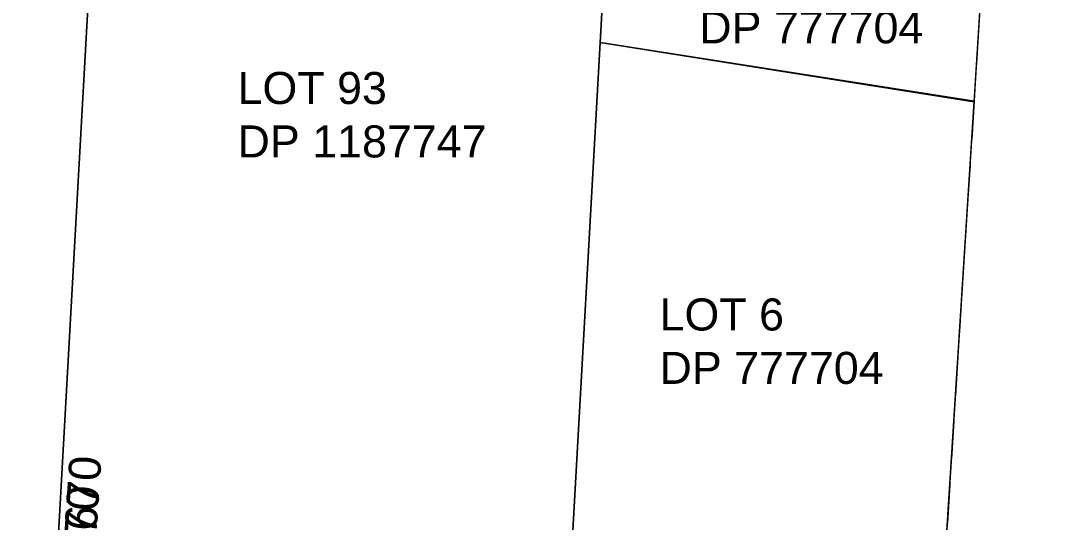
# Model space of a CAD drawing. Header units: metres. Extents: x 268626 to 271256, y 6186812 to 6188765.
# Drawn here: x 269485.7 to 269567.4, y 6187773.7 to 6187812.8 of the extents above; entities that cross this region are included whole.
import ezdxf
from ezdxf.enums import TextEntityAlignment as Align

# ---------------------------------------------------------------- set-up
doc = ezdxf.new("R2010")
doc.units = ezdxf.units.M
doc.linetypes.add('Dash', pattern=[5, 3, -2])
doc.layers.get('0').update_dxf_attribs({"color": 6})
for name, color, linetype, lineweight in [('_User_LV_Exist', 5, 'Continuous', 35), ('Cadastre Buildings_SP_EXT', 96, 'Continuous', 15), ('Cadastre Developer_SP_EXT', 96, 'Continuous', 15), ('Cadastre Land Parcels_SP_EXT', 96, 'Continuous', 15)]:
    doc.layers.add(name, color=color, linetype=linetype, lineweight=lineweight)
doc.layers.add('Notes', color=7, linetype='Continuous')
doc.layers.add('SupportsUG_SP_LV_EXT', color=7, linetype='Continuous')
doc.styles.add('iecARIAL', font='arial.ttf', dxfattribs={"height": 2})
doc.styles.get("Standard").update_dxf_attribs({"font": 'arial.ttf'})

# ---------------------------------------------------------------- blocks, each defined once
blk = doc.blocks.new('PILLAR_EXT')
blk.add_hatch(color=256).paths.add_polyline_path([(-2.475, 0.99), (-2.475, -0.99), (2.475, -0.99), (2.475, 0.99)])
blk.add_lwpolyline([(-2.475, -0.99), (2.475, -0.99), (2.475, 0.99), (-2.475, 0.99)], close=True)
at = {"style": 'iecARIAL', "flags": 8}
blk.add_attdef('ASSET_NUM', (1.5, 3.5), '', height=2.5, dxfattribs=at)
for tag, p, flags in [('OWNED_BY', (0, -0.2), 9), ('STATE', (0, -0.4), 9), ('SUPPORT_TYPE', (0, -0.6), 9), ('USAGE', (0, -0.8), 9), ('LEGEND', (0, -1), 9), ('STREETNAME', (0, -1.8), 9), ('LOCATION', (0, -1.2), 9), ('NOTES', (0, -1.4), 9), ('PARENT', (0, -1.6), 9), ('SUBURB', (0, -2), 1)]:
    blk.add_attdef(tag, p, '', height=0.2, dxfattribs=dict(flags=flags))

msp = doc.modelspace()

# ---------------------------------------------------------------- linework, layer by layer
at = {"layer": 'Cadastre Buildings_SP_EXT', "linetype": 'Continuous'}
msp.add_lwpolyline([(269488.095, 6187763.4529), (269494.7631, 6187883.2329)], dxfattribs=at)
at = {"layer": 'Cadastre Developer_SP_EXT', "linetype": 'ByBlock'}
msp.add_lwpolyline([(269560.6281, 6187731.4811), (269545.2931, 6187734.0511), (269522.5698, 6187663.1032), (269513.9612, 6187564.5801), (269496.4811, 6187364.5265), (269796.0188, 6187797.919), (269754.4926, 6187842.4302), (269564.1781, 6187872.3233), (269556.6169, 6187752.9898), (269563.5446, 6187751.998), (269560.6281, 6187731.4811)], dxfattribs=at)
at = {"layer": 'Cadastre Developer_SP_EXT', "linetype": 'Dash'}
msp.add_lwpolyline([(269564.1505, 6187872.3327), (269560.0095, 6187806.533), (269556.6163, 6187752.9899), (269567.5365, 6187751.3828), (269567.5365, 6187751.3828, 0.0050782), (269590.5432, 6187744.1623), (269590.5432, 6187744.1623), (269611.8538, 6187799.6692), (269620.1295, 6187863.539), (269564.1505, 6187872.3327)], format="xyb", close=True, dxfattribs=at)
at = {"layer": 'Cadastre Developer_SP_EXT', "linetype": 'ByBlock'}
msp.add_lwpolyline([(269530.8348, 6187811.1207), (269527.8217, 6187757.2254), (269556.6163, 6187752.9899), (269560.0095, 6187806.533), (269530.8348, 6187811.1207)], close=True, dxfattribs=at)
at = {"layer": 'Cadastre Land Parcels_SP_EXT', "linetype": 'Continuous'}
for points in [[(269530.8352, 6187811.1209), (269534.5186, 6187876.9871), (269526.184, 6187878.2971), (269505.191, 6187881.5948), (269494.7631, 6187883.2329), (269488.0951, 6187763.4529), (269527.8216, 6187757.2254), (269530.8352, 6187811.1209)], [(269564.151, 6187872.3332), (269555.9811, 6187873.6165), (269534.5187, 6187876.9871), (269530.8353, 6187811.1209), (269560.0066, 6187806.4868), (269564.151, 6187872.3332)], [(269560.0095, 6187806.533), (269530.8352, 6187811.1209), (269527.8216, 6187757.2254), (269556.6163, 6187752.9899), (269560.0095, 6187806.533)]]:
    msp.add_lwpolyline(points, close=True, dxfattribs=at)

# ---------------------------------------------------------------- block references
at = {"layer": '_User_LV_Exist'}
ref = msp.add_blockref('PILLAR_EXT', (269488.2919, 6187761.4053), dxfattribs=dict(at, rotation=349.4822910848925))
ref.add_attrib('ASSET_NUM', 'S124670', dxfattribs={"layer": '0', "height": 2.5, "rotation": 86.208399, "style": 'iecARIAL'}).set_placement((269489.7919, 6187764.9053), align=Align.MIDDLE_LEFT)
at = {"layer": 'SupportsUG_SP_LV_EXT'}
ref = msp.add_blockref('PILLAR_EXT', (269488.2919, 6187761.4053), dxfattribs=dict(at, rotation=349.4822910848925))
ref.add_attrib('ASSET_NUM', '124670', dxfattribs={"layer": '0', "height": 2.5, "rotation": 86.208399, "style": 'iecARIAL'}).set_placement((269489.7919, 6187764.9053), align=Align.MIDDLE_LEFT)

# ---------------------------------------------------------------- texts
at = {"layer": 'Notes', "lineweight": 0, "char_height": 2.5, "attachment_point": 1}
for s, width, insert in [('LOT 61\\PDP 777704', 25.393999, (269538.5774, 6187817.7118)), ('LOT 93\\PDP 1187747', 28.95317, (269502.5687, 6187808.8104)), ('LOT 6\\PDP 777704', 25.393999, (269535.4782, 6187791.1396))]:
    msp.add_mtext_dynamic_manual_height_columns(s, width=width, gutter_width=12.5, heights=[0], dxfattribs=dict(at, insert=insert))

doc.saveas('drawing.dxf')
